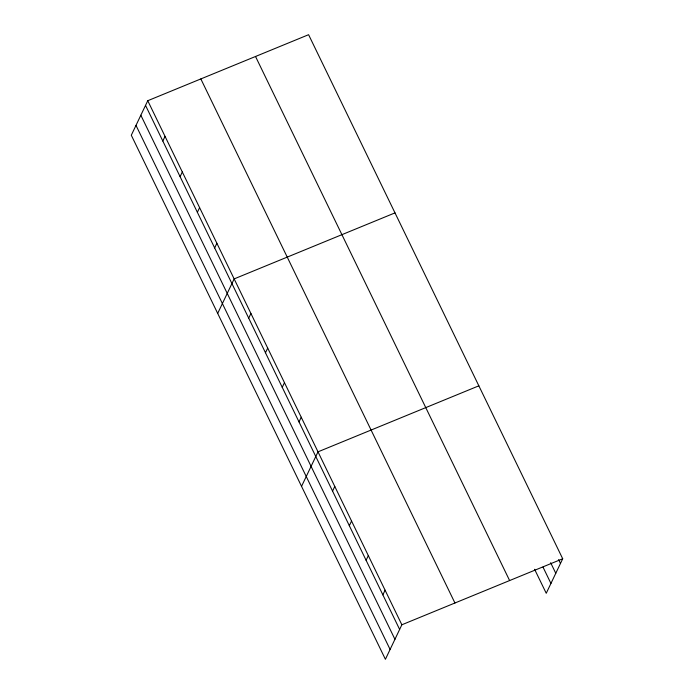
<?xml version="1.0" encoding="UTF-8"?>
<svg xmlns="http://www.w3.org/2000/svg" width="694" height="694" viewBox="0 0 694 694"><rect width="100%" height="100%" fill="white"/><g stroke="black" fill="none" stroke-linecap="round" stroke-linejoin="round"><path stroke-width="1.04" d="M147.761 100.717L131.296 135.235L385.404 659.3L401.861 624.782L562.704 558.765L308.596 34.7L147.761 100.717L401.861 624.782M162.812 141.021L165.042 136.354M180.093 176.658L182.322 171.991M197.374 212.295L199.603 207.627M214.654 247.932L216.875 243.264M217.69 313.41L234.156 278.901L394.99 212.885M248.704 318.156L250.924 313.488M265.472 352.743L267.702 348.076M282.241 387.33L284.471 382.663M299.01 421.926L301.239 417.25M301.543 486.355L318.008 451.837L478.851 385.829M332.556 491.1L334.786 486.425M349.325 525.688L351.554 521.021M366.094 560.275L368.323 555.608M382.862 594.862L385.092 590.195M562.704 558.765L546.239 593.283L534.588 569.271M558.609 559.598L560.474 563.441M550.654 562.721L555.773 573.287M543.012 567.102L550.932 583.437M255.522 56.483L509.622 580.557M200.835 78.925L454.943 602.999M145.532 105.384L399.64 629.449M140.839 115.23L394.938 639.304M135.998 125.38L390.097 649.454"/></g></svg>
